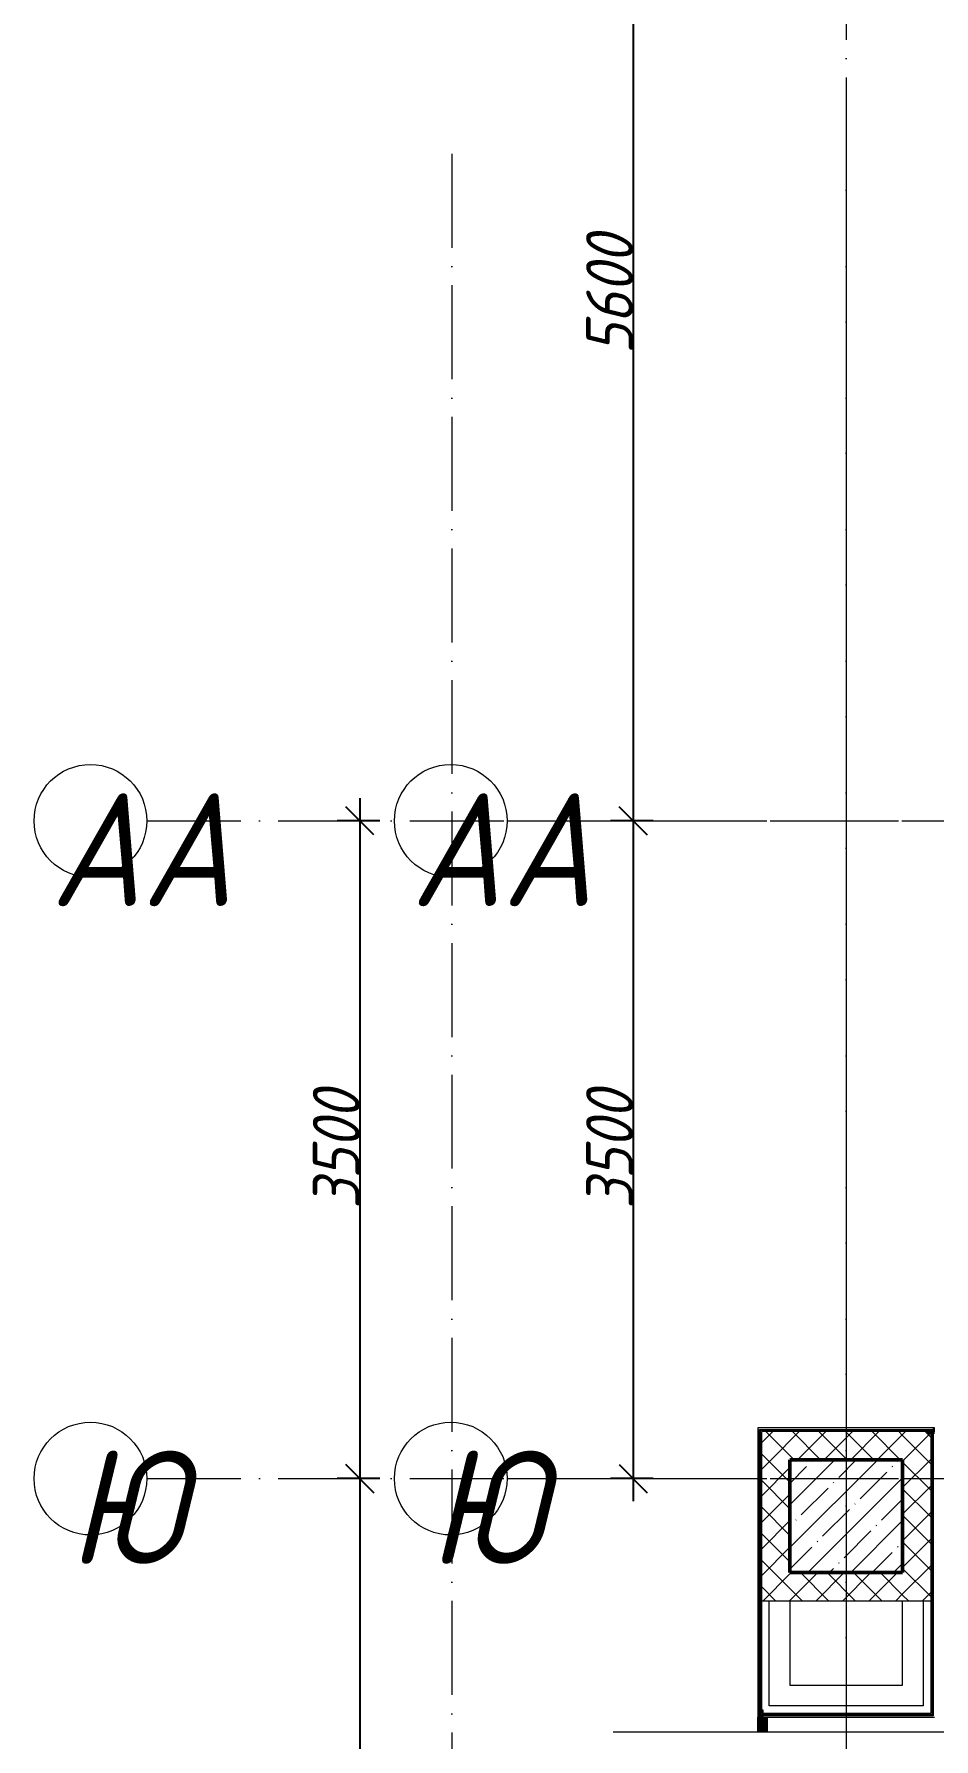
# Model space of a CAD drawing. Header units: millimetres. Extents: x -12989 to 629078, y -109036 to 555275.
# Drawn here: x 579740 to 584530, y 307337 to 316409 of the extents above; entities that cross this region are included whole.
import ezdxf

# ---------------------------------------------------------------- set-up
doc = ezdxf.new("R2010")
doc.units = ezdxf.units.MM
doc.linetypes.add('50_200_ШТРИХ_1Т_ш5_п1_п1_', pattern=[700, 500, -100, 0, -100])
for name, color, linetype, lineweight in [('A-____-____-DIMS', 7, 'Continuous', 9), ('A-DETL-GENF-OTLN', 7, 'Continuous', 9), ('A-GENM-____-OTLN', 7, 'Continuous', 9), ('A-WALL-____-MCUT-1', 7, 'Continuous', 9), ('A-WALL-____-MCUT-3', 7, 'Continuous', 9), ('A-WALL-____-OTLN', 7, 'Continuous', 9), ('A-WALL-____-PATT-1', 7, 'Continuous', 9), ('A-WALL-FNSH-MCUT-1', 7, 'Continuous', 9), ('S-COLS-____-MCUT', 7, 'Continuous', 50), ('S-COLS-____-OTLN', 7, 'Continuous', 9), ('S-GRID-____-IDEN', 7, 'Continuous', 9), ('S-GRID-____-OTLN-1', 7, '50_200_ШТРИХ_1Т_ш5_п1_п1_', 9)]:
    doc.layers.add(name, color=color, linetype=linetype, lineweight=lineweight)
doc.layers.add('A-GENM-____-OTLN-2', color=7, linetype='Continuous', lineweight=9, true_color=0xf3e072)
doc.styles.add('ISOCPEUR_I', font='isocpeui.ttf', dxfattribs={"width": 0.9, "height": 2.5})
doc.styles.add('ISOCPEUR_I_9', font='isocpeui.ttf', dxfattribs={"width": 0.9, "height": 250})
doc.dimstyles.new('ISO-2_5_0_9К_БОЛЬШОЙ_ОСИ', dxfattribs={"dimscale": 304.8, "dimtxt": 248.995294, "dimasz": 0.492126, "dimexe": 0.393701, "dimexo": 0, "dimgap": 0, "dimtad": 1, "dimdec": 0, "dimzin": 0, "dimdsep": 46, "dimtxsty": 'ISOCPEUR_I_9', "dimblk1": 'OBLIQUE', "dimblk2": 'OBLIQUE', "dimsah": 1, "dimcen": 0.09, "dimdle": 0.393701, "dimazin": 0, "dimtfac": 1, "dimtdec": 4, "dimtix": 1, "dimtmove": 0, "dimatfit": 3, "dimfxl": 1, "dimtvp": 1, "dimtolj": 1, "dimtzin": 0, "dimarcsym": 2})
pattern_1 = [(45, (-71050, -42631.04), (-114.04925, 114.04925), []), (45, (-70935.95, -42631.04), (-114.04925, 114.04925), [201.613, -40.323, 3.353, -36.97])]
pattern_2 = [(45, (513013.31, 265891.49), (-70.71068, 70.71068), []), (135, (513013.31, 265891.49), (-70.71068, -70.71068), [])]

# ---------------------------------------------------------------- blocks, each defined once
blk = doc.blocks.new('BSC_Колонна _Прямоугольная - 600х600-25984397-АР1_План отверстий 1 этажа в осях 1-64_А-ГГ')
at = {"layer": 'S-COLS-____-OTLN'}
h = blk.add_hatch(dxfattribs=at)
h.set_pattern_fill('FP_36', color=256, style=0, pattern_type=2)
h.set_pattern_definition(pattern_1)
h.paths.add_polyline_path([(-300, -300), (300, -300), (300, 300), (-300, 300)], flags=0)
at = {"layer": 'S-COLS-____-MCUT'}
for p, q in [((300, 300), (-300, 300)), ((-300, 300), (-300, -300)), ((300, -300), (300, 300)), ((-300, -300), (300, -300))]:
    blk.add_line(p, q, dxfattribs=at)
blk = doc.blocks.new('Ось сетки - Круг_Ø6_00__ISO-2_5_0_9K_-25732049-АР1_План отверстий 1 этажа в осях 1-64_А-ГГ')
at = {"layer": 'S-GRID-____-IDEN'}
blk.add_circle((0, 0), 3, dxfattribs=at)
blk = doc.blocks.new('_Oblique')
at = {"color": 0, "linetype": 'ByBlock', "lineweight": -2}
blk.add_line((-0.5, -0.5), (0.5, 0.5), dxfattribs=at)
blk = doc.blocks.new('*D5725')
at = {"layer": 'A-____-____-DIMS', "color": 0, "lineweight": -2, "transparency": 16777216}
for p, q in [((581473.7, 312342.5), (581473.7, 308602.5)), ((581579.7, 312222.5), (581353.7, 312222.5)), ((581579.7, 308722.5), (581353.7, 308722.5))]:
    blk.add_line(p, q, dxfattribs=at)
at = {"layer": 'Defpoints', "color": 0, "transparency": 16777216}
for p in [(581579.7, 312222.5), (581473.7, 308722.5), (581579.7, 308722.5)]:
    blk.add_point(p, dxfattribs=at)
at = {"layer": 'A-____-____-DIMS', "color": 0, "lineweight": -2, "transparency": 16777216, "xscale": 150, "yscale": 150, "zscale": 150}
for p, rotation in [((581473.7, 312222.5), 90), ((581473.7, 308722.5), 270)]:
    blk.add_blockref('_Oblique', p, dxfattribs=dict(at, rotation=rotation))
at = {"layer": 'A-____-____-DIMS', "color": 0, "transparency": 16777216, "insert": (581348.7, 310472.5), "char_height": 250, "width": 758.478, "attachment_point": 5, "rotation": 90, "style": 'ISOCPEUR_I_9'}
blk.add_mtext('\\A1;3500', dxfattribs=at)
blk = doc.blocks.new('*D5726')
at = {"layer": 'A-____-____-DIMS', "color": 0, "lineweight": -2, "transparency": 16777216}
for p, q in [((581473.7, 308842.5), (581473.7, 302452.5)), ((581579.7, 308722.5), (581353.7, 308722.5)), ((581579.7, 302572.5), (581353.7, 302572.5))]:
    blk.add_line(p, q, dxfattribs=at)
at = {"layer": 'Defpoints', "color": 0, "transparency": 16777216}
for p in [(581579.7, 308722.5), (581473.7, 302572.5), (581579.7, 302572.5)]:
    blk.add_point(p, dxfattribs=at)
at = {"layer": 'A-____-____-DIMS', "color": 0, "lineweight": -2, "transparency": 16777216, "xscale": 150, "yscale": 150, "zscale": 150}
for p, rotation in [((581473.7, 308722.5), 90), ((581473.7, 302572.5), 270)]:
    blk.add_blockref('_Oblique', p, dxfattribs=dict(at, rotation=rotation))
at = {"layer": 'A-____-____-DIMS', "color": 0, "transparency": 16777216, "insert": (581348.7, 305647.5), "char_height": 250, "width": 701.018, "attachment_point": 5, "rotation": 90, "style": 'ISOCPEUR_I_9'}
blk.add_mtext('\\A1;6150', dxfattribs=at)
blk = doc.blocks.new('BSC_Колонна _Прямоугольная - 600х600-25984397-АР1_План отверстий 1 этажа в осях 1-64_Ю-ЯЯ')
at = {"layer": 'S-COLS-____-OTLN'}
h = blk.add_hatch(dxfattribs=at)
h.set_pattern_fill('FP_43', color=256, style=0, pattern_type=2)
h.set_pattern_definition(pattern_1)
h.paths.add_polyline_path([(-300, -300), (300, -300), (300, 300), (-300, 300), (-300, 62.4)], flags=0)
at = {"layer": 'S-COLS-____-MCUT'}
for p, q in [((300, 300), (-300, 300)), ((-300, 300), (-300, -300)), ((300, -300), (300, 300)), ((-300, -300), (300, -300))]:
    blk.add_line(p, q, dxfattribs=at)
blk = doc.blocks.new('О_Общий_Откосы металлические_СКБ_Боковой - О_Общий_Откосы металлические_СКБ_Боковой-32400686-АР1_План отверстий 1 этажа в осях 1-64_Ю-ЯЯ')
at = {"layer": 'A-GENM-____-OTLN-2'}
blk.add_hatch(color=256, dxfattribs=at).paths.add_polyline_path([(23, -21), (23, -28), (60, -28), (60, -21), (30, -21), (30, 0), (23, 0)], flags=0)
at = {"layer": 'A-GENM-____-OTLN'}
for p, q in [((23, 0), (23, -21)), ((30, 0), (23, 0)), ((30, -21), (30, 0)), ((23, -28), (60, -28)), ((60, -21), (30, -21)), ((60, -28), (60, -21))]:
    blk.add_line(p, q, dxfattribs=at)
blk = doc.blocks.new('О_Общий_Откосы металлические_СКБ_Верхний - О_Общий_Откосы металлические_СКБ_Верхний-32400688-АР1_План отверстий 1 этажа в осях 1-64_Ю-ЯЯ')
at = {"layer": 'A-GENM-____-OTLN-2'}
for points in [[(2090.5, -21), (2170.5, -21), (2170.5, 0), (2090.5, 0)], [(2090.5, -28), (2170.5, -28), (2170.5, -21), (2090.5, -21)], [(2090.5, -50), (2170.5, -50), (2170.5, -28), (2090.5, -28)]]:
    blk.add_hatch(color=256, dxfattribs=at).paths.add_polyline_path(points, flags=0)
at = {"layer": 'A-GENM-____-OTLN'}
for p, q in [((2090.5, 0), (2170.5, 0)), ((2170.5, 0), (2170.5, -21)), ((2090.5, -21), (2170.5, -21)), ((2090.5, -28), (2170.5, -28)), ((2090.5, -50), (2170.5, -50)), ((2170.5, -21), (2170.5, -28)), ((2170.5, -28), (2170.5, -50))]:
    blk.add_line(p, q, dxfattribs=at)
blk = doc.blocks.new('О_Общий_Откосы металлические_СКБ_Боковой - О_Общий_Откосы металлические_СКБ_Боковой-32400687-АР1_План отверстий 1 этажа в осях 1-64_Ю-ЯЯ')
at = {"layer": 'A-GENM-____-OTLN-2'}
blk.add_hatch(color=256, dxfattribs=at).paths.add_polyline_path([(-60, -28), (-23, -28), (-23, 0), (-30, 0), (-30, -21), (-60, -21)], flags=0)
at = {"layer": 'A-GENM-____-OTLN'}
for p, q in [((-30, 0), (-30, -21)), ((-23, 0), (-30, 0)), ((-23, -21), (-23, 0)), ((-30, -21), (-60, -21)), ((-60, -21), (-60, -28)), ((-60, -28), (-23, -28))]:
    blk.add_line(p, q, dxfattribs=at)
blk = doc.blocks.new('DET_L_Линия разрыва - М100-27489994-АР1_План отверстий 1 этажа в осях 1-64_Ю-ЯЯ')
at = {"layer": 'A-DETL-GENF-OTLN'}
blk.add_line((15850, 0), (0, 0), dxfattribs=at)
blk = doc.blocks.new('Ось сетки - Круг_Ø6_00__ISO-2_5_0_9K_-25732049-АР1_План отверстий 1 этажа в осях 1-64_Ю-ЯЯ')
at = {"layer": 'S-GRID-____-IDEN'}
blk.add_circle((0, 0), 3, dxfattribs=at)
blk = doc.blocks.new('*D5613')
at = {"layer": 'A-____-____-DIMS', "color": 0, "lineweight": -2, "transparency": 16777216}
for p, q in [((582928.7, 317942.5), (582928.7, 312102.5)), ((583034.7, 317822.5), (582808.7, 317822.5)), ((583034.7, 312222.5), (582808.7, 312222.5))]:
    blk.add_line(p, q, dxfattribs=at)
at = {"layer": 'Defpoints', "color": 0, "transparency": 16777216}
for p in [(583034.7, 317822.5), (582928.7, 312222.5), (583034.7, 312222.5)]:
    blk.add_point(p, dxfattribs=at)
at = {"layer": 'A-____-____-DIMS', "color": 0, "lineweight": -2, "transparency": 16777216, "xscale": 150, "yscale": 150, "zscale": 150}
for p, rotation in [((582928.7, 317822.5), 90), ((582928.7, 312222.5), 270)]:
    blk.add_blockref('_Oblique', p, dxfattribs=dict(at, rotation=rotation))
at = {"layer": 'A-____-____-DIMS', "color": 0, "transparency": 16777216, "insert": (582803.7, 315022.5), "char_height": 250, "width": 758.478, "attachment_point": 5, "rotation": 90, "style": 'ISOCPEUR_I_9'}
blk.add_mtext('\\A1;5600', dxfattribs=at)
blk = doc.blocks.new('*D5614')
at = {"layer": 'A-____-____-DIMS', "color": 0, "lineweight": -2, "transparency": 16777216}
for p, q in [((582928.7, 312342.5), (582928.7, 308602.5)), ((583034.7, 312222.5), (582808.7, 312222.5)), ((583034.7, 308722.5), (582808.7, 308722.5))]:
    blk.add_line(p, q, dxfattribs=at)
at = {"layer": 'Defpoints', "color": 0, "transparency": 16777216}
for p in [(583034.7, 312222.5), (582928.7, 308722.5), (583034.7, 308722.5)]:
    blk.add_point(p, dxfattribs=at)
at = {"layer": 'A-____-____-DIMS', "color": 0, "lineweight": -2, "transparency": 16777216, "xscale": 150, "yscale": 150, "zscale": 150}
for p, rotation in [((582928.7, 312222.5), 90), ((582928.7, 308722.5), 270)]:
    blk.add_blockref('_Oblique', p, dxfattribs=dict(at, rotation=rotation))
at = {"layer": 'A-____-____-DIMS', "color": 0, "transparency": 16777216, "insert": (582803.7, 310472.5), "char_height": 250, "width": 758.478, "attachment_point": 5, "rotation": 90, "style": 'ISOCPEUR_I_9'}
blk.add_mtext('\\A1;3500', dxfattribs=at)

msp = doc.modelspace()

# ---------------------------------------------------------------- hatches: boundary and pattern name
at = {"layer": 'A-WALL-____-PATT-1'}
h = msp.add_hatch(dxfattribs=at)
h.set_pattern_fill('FP_1', color=256, style=0, pattern_type=2)
h.set_pattern_definition(pattern_2)
h.paths.add_polyline_path([(583763.3109, 308822.5335), (584363.3109, 308822.5335), (584363.3109, 308972.5335), (583613.3109, 308972.5335), (583613.3109, 308822.5335), (583696.9323, 308822.5335)], flags=0)
h = msp.add_hatch(dxfattribs=at)
h.set_pattern_fill('FP_1', color=256, style=0, pattern_type=2)
h.set_pattern_definition(pattern_2)
h.paths.add_polyline_path([(583763.3109, 308822.5335), (584363.3109, 308822.5335), (584363.3109, 308972.5335), (583613.3109, 308972.5335), (583613.3109, 308822.5335), (583697.9289, 308822.5335)], flags=0)
h = msp.add_hatch(dxfattribs=at)
h.set_pattern_fill('FP_1', color=256, style=0, pattern_type=2)
h.set_pattern_definition(pattern_2)
h.paths.add_polyline_path([(584513.3109, 308072.5335), (584513.3109, 308972.5335), (584363.3109, 308972.5335), (584363.3109, 308072.5335)], flags=0)
h = msp.add_hatch(dxfattribs=at)
h.set_pattern_fill('FP_1', color=256, style=0, pattern_type=2)
h.set_pattern_definition(pattern_2)
h.paths.add_polyline_path([(584363.3109, 308072.5335), (584513.3109, 308072.5335), (584513.3109, 308964.5335), (584496.3109, 308964.5335), (584496.3109, 308971.5335), (584363.3109, 308971.5335), (584363.3109, 308222.5335)], flags=0)
h = msp.add_hatch(dxfattribs=at)
h.set_pattern_fill('FP_1', color=256, style=0, pattern_type=2)
h.set_pattern_definition(pattern_2)
h.paths.add_polyline_path([(583613.3109, 308072.5335), (583763.3109, 308072.5335), (583763.3109, 308822.5335), (583613.3109, 308822.5335)], flags=0)
h = msp.add_hatch(dxfattribs=at)
h.set_pattern_fill('FP_1', color=256, style=0, pattern_type=2)
h.set_pattern_definition(pattern_2)
h.paths.add_polyline_path([(583763.3109, 308072.5335), (583763.3109, 308822.5335), (583613.3109, 308822.5335), (583613.3109, 308072.5335), (583697.9289, 308072.5335)], flags=0)
h = msp.add_hatch(dxfattribs=at)
h.set_pattern_fill('FP_1', color=256, style=0, pattern_type=2)
h.set_pattern_definition(pattern_2)
h.paths.add_polyline_path([(584363.3109, 308072.5335), (584363.3109, 308222.5335), (583763.3109, 308222.5335), (583763.3109, 308072.5335)], flags=0)
h = msp.add_hatch(dxfattribs=at)
h.set_pattern_fill('FP_1', color=256, style=0, pattern_type=2)
h.set_pattern_definition(pattern_2)
h.paths.add_polyline_path([(584363.3109, 308072.5335), (584363.3109, 308222.5335), (583763.3109, 308222.5335), (583763.3109, 308072.5335)], flags=0)

# ---------------------------------------------------------------- linework, layer by layer
at = {"layer": 'A-WALL-____-MCUT-1'}
for p, q in [((583601.3109, 308984.5335), (584525.3109, 308984.5335)), ((583601.3109, 307460.5335), (583601.3109, 308984.5335)), ((583606.3109, 308979.5335), (584520.3109, 308979.5335)), ((583606.3109, 307465.5335), (583606.3109, 308979.5335)), ((584513.3109, 308972.5335), (583613.3109, 308972.5335)), ((584520.3109, 308979.5335), (584520.3109, 308972.5335)), ((584520.3109, 308964.5335), (584520.3109, 307465.5335)), ((584525.3109, 308984.5335), (584525.3109, 308972.5335)), ((584525.3109, 308964.5335), (584525.3109, 307460.5335)), ((583613.3109, 308072.5335), (584513.3109, 308072.5335)), ((583614.3109, 307460.5335), (583601.3109, 307460.5335)), ((583614.3109, 307465.5335), (583606.3109, 307465.5335)), ((584520.3109, 307465.5335), (583621.3109, 307465.5335)), ((584525.3109, 307460.5335), (583621.3109, 307460.5335))]:
    msp.add_line(p, q, dxfattribs=at)
at = {"layer": 'A-WALL-____-MCUT-3'}
for p, q in [((583601.3109, 308984.5335), (584525.3109, 308984.5335)), ((583601.3109, 307460.5335), (583601.3109, 308984.5335)), ((583606.3109, 308979.5335), (584520.3109, 308979.5335)), ((583606.3109, 307465.5335), (583606.3109, 308979.5335)), ((584513.3109, 308972.5335), (583613.3109, 308972.5335)), ((584520.3109, 308979.5335), (584520.3109, 307465.5335)), ((584525.3109, 308984.5335), (584525.3109, 307460.5335)), ((583613.3109, 308072.5335), (584513.3109, 308072.5335)), ((584525.3109, 307460.5335), (583601.3109, 307460.5335)), ((584520.3109, 307465.5335), (583606.3109, 307465.5335))]:
    msp.add_line(p, q, dxfattribs=at)
at = {"layer": 'A-WALL-____-OTLN'}
for p, q in [((583653.3109, 307512.5335), (583653.3109, 308072.5335)), ((583653.3109, 307512.5335), (583653.3109, 308072.5335)), ((583763.3109, 308072.5335), (583763.3109, 307622.5335)), ((583763.3109, 308072.5335), (583763.3109, 307622.5335)), ((584363.3109, 307622.5335), (584363.3109, 308072.5335)), ((584363.3109, 307622.5335), (584363.3109, 308072.5335)), ((584473.3109, 308072.5335), (584473.3109, 307512.5335)), ((584473.3109, 308072.5335), (584473.3109, 307512.5335)), ((583763.3109, 307622.5335), (584363.3109, 307622.5335)), ((583763.3109, 307622.5335), (584363.3109, 307622.5335)), ((584473.3109, 307512.5335), (583653.3109, 307512.5335)), ((584473.3109, 307512.5335), (583653.3109, 307512.5335))]:
    msp.add_line(p, q, dxfattribs=at)
at = {"layer": 'A-WALL-FNSH-MCUT-1'}
for p, q in [((584533.3109, 308992.5335), (583593.3109, 308992.5335)), ((583593.3109, 308992.5335), (583593.3109, 307452.5335)), ((584526.3109, 308992.5335), (583593.3109, 308992.5335)), ((583593.3109, 308992.5335), (583593.3109, 307460.5335)), ((583613.3109, 307472.5335), (583613.3109, 308972.5335)), ((583613.3109, 307472.5335), (583613.3109, 308972.5335)), ((584513.3109, 308972.5335), (584513.3109, 307472.5335)), ((584513.3109, 308964.5335), (584513.3109, 307472.5335)), ((583593.3109, 307452.5335), (584533.3109, 307452.5335)), ((584513.3109, 307472.5335), (583613.3109, 307472.5335)), ((584513.3109, 307472.5335), (583621.3109, 307472.5335)), ((583643.3109, 307452.5335), (584533.3109, 307452.5335))]:
    msp.add_line(p, q, dxfattribs=at)
at = {"layer": 'S-GRID-____-OTLN-1'}
for p, q in [((584063.3109, 356784.3429), (584063.3109, 305473.1205)), ((581963.3109, 315772.4512), (581963.3109, 261656.4634)), ((584063.3109, 315772.4512), (584063.3109, 261656.4634)), ((580340.0813, 312222.5335), (603332.0982, 312222.5335)), ((582257.9486, 312222.5335), (603332.0982, 312222.5335)), ((580340.0813, 308722.5335), (617087.7175, 308722.5335)), ((582257.9486, 308722.5335), (617087.7175, 308722.5335))]:
    msp.add_line(p, q, dxfattribs=at)

# ---------------------------------------------------------------- block references
at = {"layer": 'A-DETL-GENF-OTLN'}
msp.add_blockref('DET_L_Линия разрыва - М100-27489994-АР1_План отверстий 1 этажа в осях 1-64_Ю-ЯЯ', (582823.3109, 307372.5335), dxfattribs=at)
at = {"layer": 'A-GENM-____-OTLN'}
msp.add_blockref('О_Общий_Откосы металлические_СКБ_Боковой - О_Общий_Откосы металлические_СКБ_Боковой-32400687-АР1_План отверстий 1 этажа в осях 1-64_Ю-ЯЯ', (584556.3109, 308992.5335), dxfattribs=at)
at = {"layer": 'A-GENM-____-OTLN', "rotation": 90.00000000000026}
for name, p in [('О_Общий_Откосы металлические_СКБ_Боковой - О_Общий_Откосы металлические_СКБ_Боковой-32400686-АР1_План отверстий 1 этажа в осях 1-64_Ю-ЯЯ', (583593.3109, 307429.5335)), ('О_Общий_Откосы металлические_СКБ_Верхний - О_Общий_Откосы металлические_СКБ_Верхний-32400688-АР1_План отверстий 1 этажа в осях 1-64_Ю-ЯЯ', (583593.3109, 305282.0335))]:
    msp.add_blockref(name, p, dxfattribs=at)
at = {"layer": 'S-COLS-____-OTLN'}
for name in ['BSC_Колонна _Прямоугольная - 600х600-25984397-АР1_План отверстий 1 этажа в осях 1-64_А-ГГ', 'BSC_Колонна _Прямоугольная - 600х600-25984397-АР1_План отверстий 1 этажа в осях 1-64_Ю-ЯЯ']:
    msp.add_blockref(name, (584063.3109, 308522.5335), dxfattribs=at)
at = {"layer": 'S-GRID-____-IDEN', "xscale": 99.99999999999993, "yscale": 99.99999999999993, "zscale": 99.99999999999993}
for name, p, rotation in [('Ось сетки - Круг_Ø6_00__ISO-2_5_0_9K_-25732049-АР1_План отверстий 1 этажа в осях 1-64_А-ГГ', (580040.0813, 312222.5335), 269.9999999999995), ('Ось сетки - Круг_Ø6_00__ISO-2_5_0_9K_-25732049-АР1_План отверстий 1 этажа в осях 1-64_Ю-ЯЯ', (581957.9486, 312222.5335), 269.9999999999994), ('Ось сетки - Круг_Ø6_00__ISO-2_5_0_9K_-25732049-АР1_План отверстий 1 этажа в осях 1-64_А-ГГ', (580040.0813, 308722.5335), 269.9999999999995), ('Ось сетки - Круг_Ø6_00__ISO-2_5_0_9K_-25732049-АР1_План отверстий 1 этажа в осях 1-64_Ю-ЯЯ', (581957.9486, 308722.5335), 269.9999999999995)]:
    msp.add_blockref(name, p, dxfattribs=dict(at, rotation=rotation))

# ---------------------------------------------------------------- texts
at = {"layer": 'S-GRID-____-IDEN', "char_height": 600, "attachment_point": 1}
for s, insert, width, style in [('АА', (579826.0018, 312369.166), 505.063125, 'ISOCPEUR_I'), ('АА', (581743.869, 312369.166), 505.063125, 'ISOCPEUR_I_9'), ('\\fISOCPEUR|b0|i1|c204|p34|;\\W.9;Ю', (579924.1018, 308869.166), 266.961937, 'ISOCPEUR_I'), ('\\fISOCPEUR|b0|i1|c204|p34|;\\W.9;Ю', (581841.969, 308869.166), 266.961937, 'ISOCPEUR_I_9')]:
    msp.add_mtext(s, dxfattribs=dict(at, insert=insert, width=width, style=style))

# ---------------------------------------------------------------- dimensions: what is measured, and where the dimension line sits
at = {"layer": 'A-____-____-DIMS'}
for base, p1, p2, override, picture, middle in [((582928.6725, 312222.5335), (583034.7385, 317822.5335), (583034.7385, 312222.5335), {"dimpost": '<>', "dimfxl": 5600}, '*D5613', (582803.6725, 315022.5335)), ((581473.6689, 308722.5335), (581579.7349, 312222.5335), (581579.7349, 308722.5335), {"dimpost": '<>', "dimfxl": 3500}, '*D5725', (581348.6689, 310472.5335)), ((582928.6725, 308722.5335), (583034.7385, 312222.5335), (583034.7385, 308722.5335), {"dimpost": '<>', "dimfxl": 3500}, '*D5614', (582803.6725, 310472.5335)), ((581473.6689, 302572.5335), (581579.7349, 308722.5335), (581579.7349, 302572.5335), {"dimpost": '<>', "dimfxl": 6150}, '*D5726', (581348.6689, 305647.5335))]:
    dim = msp.add_linear_dim(base=base, p1=p1, p2=p2, angle=90, dimstyle='ISO-2_5_0_9К_БОЛЬШОЙ_ОСИ', override=override, dxfattribs=at)
    dim.commit()
    dim.dimension.update_dxf_attribs({"geometry": picture, "text_midpoint": middle})

doc.saveas('drawing.dxf')
